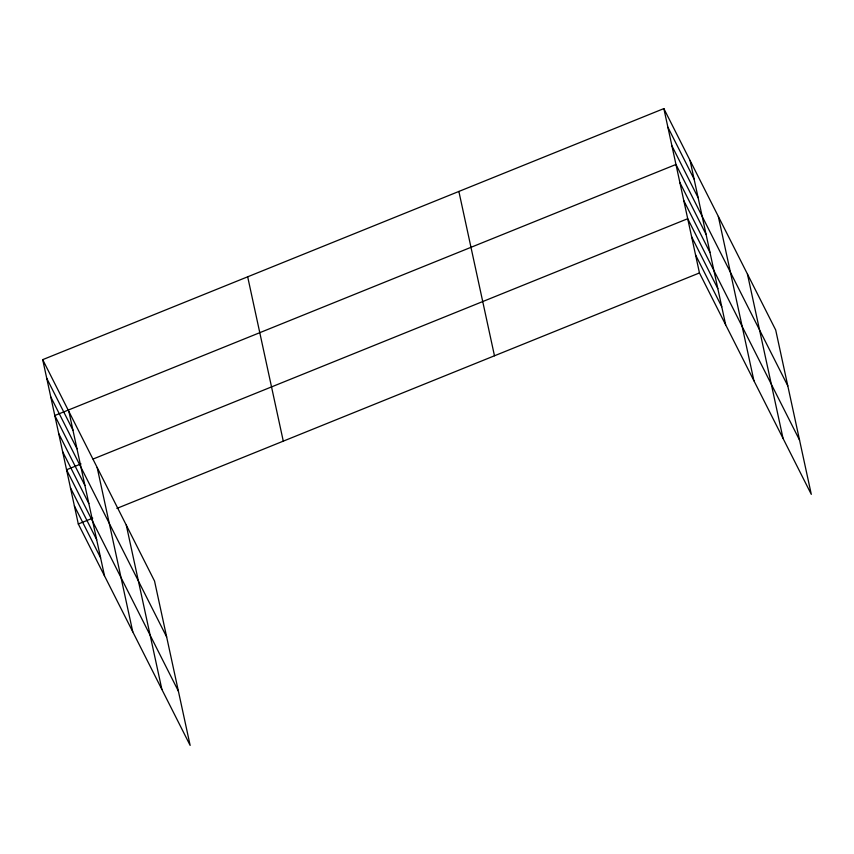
<?xml version="1.0" encoding="UTF-8"?>
<svg xmlns="http://www.w3.org/2000/svg" width="854" height="854" viewBox="0 0 854 854"><rect width="100%" height="100%" fill="white"/><g stroke="black" fill="none" stroke-linecap="round" stroke-linejoin="round"><path stroke-width="1.28" d="M42.7 359.651L154.542 581.062L190.143 745.403L78.301 523.993L42.7 359.651L663.857 108.597L775.699 330.007L811.3 494.349L699.458 272.938L663.857 108.597M81.023 463.914L66.548 469.764L178.39 691.164M93.075 459.036L687.716 218.709L799.547 440.12M78.301 523.993L92.766 518.143M116.891 508.397L699.458 272.938M667.892 127.225L694.099 179.105M671.927 145.853L698.134 197.733M787.804 385.88L675.962 164.48L54.805 415.524L166.647 636.935M679.88 182.553L706.087 234.434M683.798 200.637L710.005 252.517M691.623 236.782L717.83 288.673M695.54 254.866L721.747 306.746M46.735 378.279L72.942 430.16M50.77 396.907L76.977 448.788M58.723 433.608L84.93 485.488M62.641 451.681L88.848 503.561M70.466 487.837L96.673 539.717M74.383 505.91L100.591 557.801M747.442 274.07L783.043 438.401M718.321 216.425L753.922 380.767M690.064 160.488L725.665 324.819M458.876 191.445L494.477 355.787M247.681 276.803L283.282 441.144M126.285 525.114L161.886 689.456M97.164 467.48L132.765 631.821M68.907 411.532L104.508 575.874"/></g></svg>
